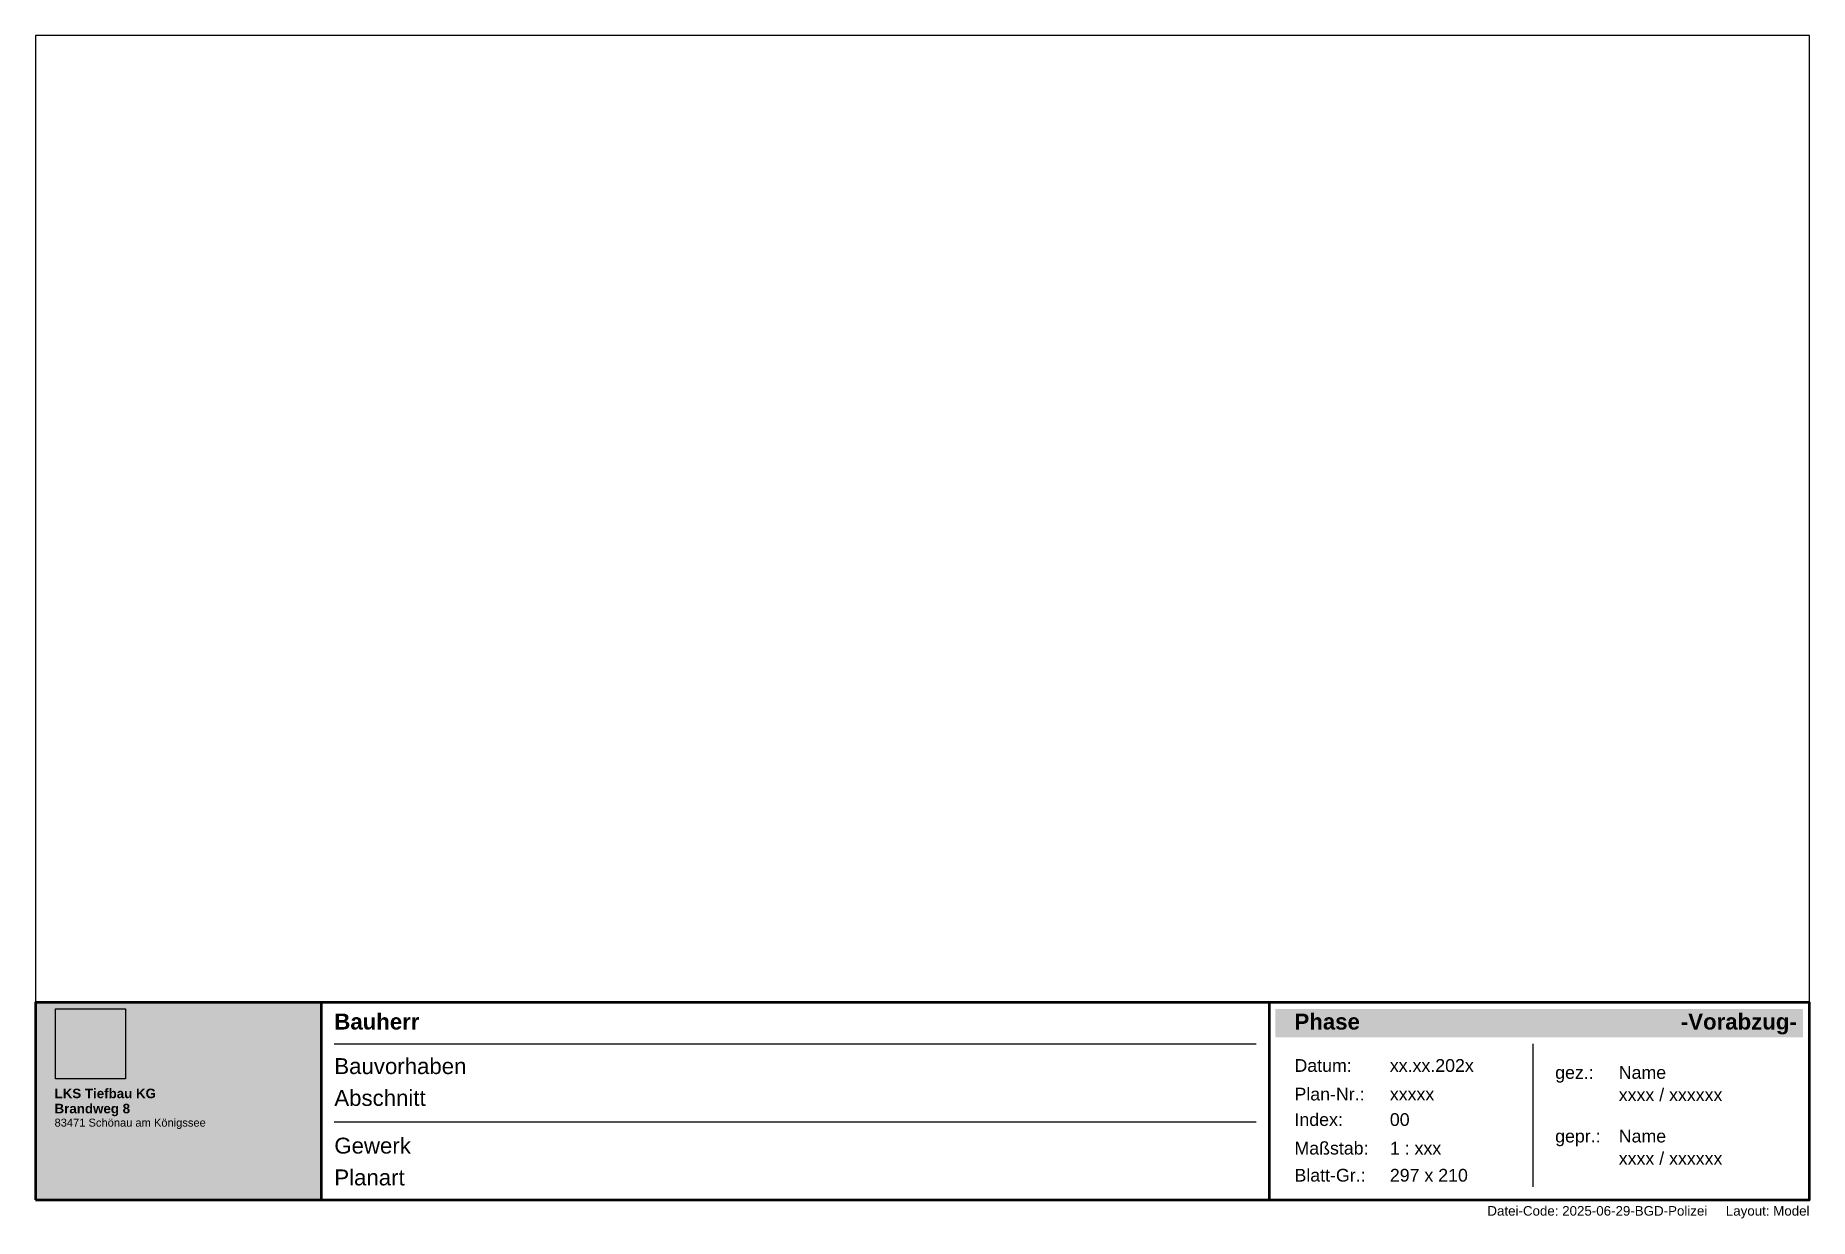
# Paper-space layout 'A4(quer)' of a CAD drawing. Header units: metres, sheet in millimetres. Extents: x 11 to 290, y 2 to 188.
import ezdxf
from ezdxf.enums import TextEntityAlignment as Align

# ---------------------------------------------------------------- set-up
doc = ezdxf.new("R2010")
doc.units = ezdxf.units.M
doc.layers.add('0_Plankopf', color=7, linetype='Continuous')
doc.styles.add('Arial', font='arial.ttf')
doc.styles.add('Arial (fett)', font='arialbd.ttf')
picture_1 = doc.add_image_def('image2.png', size_in_pixel=(5906, 5906))

# ---------------------------------------------------------------- blocks, each defined once
blk = doc.blocks.new('ZeichRahmen_A4(quer)')
at = {"layer": '0_Plankopf'}
blk.add_lwpolyline([(0, 0), (279, 0), (279, 183), (0, 183)], close=True, dxfattribs=at)
blk = doc.blocks.new('SBN-PK_Schriftkopf_A4-quer')
at = {"layer": '0_Plankopf'}
h = blk.add_hatch(color=254, dxfattribs=at)
h.dxf.hatch_style = 2
h.paths.add_polyline_path([(0, 0), (45, 0), (45, 31), (0, 31)])
h = blk.add_hatch(color=254, dxfattribs=at)
h.dxf.hatch_style = 2
h.paths.add_polyline_path([(278, 30), (195, 30), (195, 25.5), (278, 25.5)])
h.paths.add_polyline_path([(264.32, 26.06), (277.65, 26.06), (277.65, 29.94), (264.32, 29.94)], flags=24)
h.paths.add_polyline_path([(197.35, 26.06), (210.68, 26.06), (210.68, 29.94), (197.35, 29.94)], flags=24)
at = {"layer": '0_Plankopf', "lineweight": 50}
for p, q in [((45, 0), (45, 31)), ((194, 31), (194, 0))]:
    blk.add_line(p, q, dxfattribs=at)
at = {"layer": '0_Plankopf', "color": 8}
for p, q in [((47, 24.5), (192, 24.5)), ((235.5, 24.5), (235.5, 2)), ((47, 12.25), (192, 12.25))]:
    blk.add_line(p, q, dxfattribs=at)
at = {"layer": '0_Plankopf', "lineweight": 50}
blk.add_lwpolyline([(0, 0), (279, 0), (279, 31), (0, 31)], close=True, dxfattribs=at)
at = {"layer": '0_Plankopf', "lineweight": -3, "style": 'Arial'}
for s, p in [('Datum:', (198, 19.5)), ('Plan-Nr.:', (198, 15)), ('Maßstab:', (198, 6.5)), ('Blatt-Gr.:', (198, 2.25))]:
    blk.add_text(s, height=2, dxfattribs=at).set_placement(p, align=Align.BOTTOM_LEFT)
at = {"layer": '0_Plankopf', "style": 'Arial'}
for s, p in [('gez.:', (239, 19)), ('gepr.:', (239, 9))]:
    blk.add_text(s, height=2, dxfattribs=at).set_placement(p)
at = {"layer": '0_Plankopf', "style": 'Arial (fett)'}
blk.add_text('LKS Tiefbau KG', height=1.5, dxfattribs=at).set_placement((3, 16.71), align=Align.MIDDLE_LEFT)
at = {"layer": '0_Plankopf', "style": 'Arial'}
blk.add_text('Index:', height=2, dxfattribs=at).set_placement((198, 11), align=Align.BOTTOM_LEFT)
at = {"layer": '0_Plankopf', "insert": (3, 14.1), "char_height": 1.5, "attachment_point": 4, "style": 'Arial (fett)'}
blk.add_mtext('Brandweg 8', dxfattribs=at)
at = {"layer": '0_Plankopf', "style": 'Arial'}
for s, insert, char_height, width, attachment_point in [('83471 Schönau am Königssee', (3, 11.93), 1.25, 40, 4), ('Datei-Code: 2025-06-29-BGD-Polizei     Layout: Model', (279, -1), 1.5, 100, 3)]:
    blk.add_mtext(s, dxfattribs=dict(at, insert=insert, char_height=char_height, width=width, attachment_point=attachment_point))
at = {"layer": '0_Plankopf'}
for tag, height, style, p in [('Bauherr', 2.5, 'Arial (fett)', (47, 26)), ('DATUM', 2, 'Arial', (213, 19.5)), ('PLAN-NR', 2, 'Arial', (213, 15)), ('INDEX', 2, 'Arial', (213, 11)), ('M', 2, 'Arial', (213, 6.5))]:
    blk.add_attdef(tag, text='', height=height, dxfattribs=dict(at, style=style)).set_placement(p, align=Align.BOTTOM_LEFT)
for tag, style, p in [('PHASE', 'Arial (fett)', (198, 28)), ('Bauvorhaben', 'Arial', (47, 21)), ('Abschnitt', 'Arial', (47, 16))]:
    blk.add_attdef(tag, text='', height=2.5, dxfattribs=dict(at, style=style)).set_placement(p, align=Align.MIDDLE_LEFT)
at = {"layer": '0_Plankopf', "color": 30, "style": 'Arial (fett)'}
blk.add_attdef('STAND', text='', height=2.5, dxfattribs=at).set_placement((277, 28), align=Align.MIDDLE_RIGHT)
at = {"layer": '0_Plankopf', "style": 'Arial'}
for tag, p in [('GEZ_NAME', (249, 19)), ('GEZ_TEL', (249, 15.5)), ('GEPR_NAME', (249, 9)), ('GEPR_TEL', (249, 5.5))]:
    blk.add_attdef(tag, p, '', height=2, dxfattribs=at)
at = {"layer": '0_Plankopf', "lineweight": 13, "style": 'Arial'}
for tag, p in [('PLANINHALT_Z1', (47, 8.5)), ('PLANINHALT_Z2', (47, 3.5))]:
    blk.add_attdef(tag, text='', height=2.5, dxfattribs=at).set_placement(p, align=Align.MIDDLE_LEFT)
at = {"layer": '0_Plankopf', "lineweight": -3, "style": 'Arial'}
blk.add_attdef('BLATT-GR', text='', height=2, dxfattribs=at).set_placement((213, 2.25), align=Align.BOTTOM_LEFT)
image = blk.add_image(picture_1, insert=(3.17, 19.02), size_in_units=(11, 11))
image.dxf.flags = 7

psp = doc.layouts.new('A4(quer)')

# ---------------------------------------------------------------- linework, layer by layer
at = {"layer": '0_Plankopf'}
psp.add_lwpolyline([(11, 36), (290, 36), (290, 188), (11, 188)], close=True, dxfattribs=at)

# ---------------------------------------------------------------- block references
psp.add_blockref('ZeichRahmen_A4(quer)', (11, 5), dxfattribs=at)
ref = psp.add_blockref('SBN-PK_Schriftkopf_A4-quer', (11, 5), dxfattribs=at)
ref.add_attrib('LIEGENSCHAFT_Z1', 'Bauherr', dxfattribs={"height": 2.5, "style": 'Arial (fett)'}).set_placement((58, 31), align=Align.BOTTOM_LEFT)
ref.add_attrib('GEBAUDE', 'Bauvorhaben', dxfattribs={"height": 2.5, "style": 'Arial'}).set_placement((58, 26), align=Align.MIDDLE_LEFT)
ref.add_attrib('MASSNAHME', 'Abschnitt', dxfattribs={"height": 2.5, "style": 'Arial'}).set_placement((58, 21), align=Align.MIDDLE_LEFT)
ref.add_attrib('PLANINHALT_Z1', 'Gewerk', dxfattribs={"lineweight": 13, "height": 2.5, "style": 'Arial'}).set_placement((58, 13.5), align=Align.MIDDLE_LEFT)
ref.add_attrib('PLANINHALT_Z2', 'Planart', dxfattribs={"lineweight": 13, "height": 2.5, "style": 'Arial'}).set_placement((58, 8.5), align=Align.MIDDLE_LEFT)
ref.add_attrib('PHASE', 'Phase', dxfattribs={"height": 2.5, "style": 'Arial (fett)'}).set_placement((209, 33), align=Align.MIDDLE_LEFT)
ref.add_attrib('STAND', '-Vorabzug-', dxfattribs={"color": 30, "height": 2.5, "style": 'Arial (fett)'}).set_placement((288, 33), align=Align.MIDDLE_RIGHT)
ref.add_attrib('DATUM', 'xx.xx.202x', dxfattribs={"height": 2, "style": 'Arial'}).set_placement((224, 24.5), align=Align.BOTTOM_LEFT)
ref.add_attrib('PLAN-NR', 'xxxxx', dxfattribs={"height": 2, "style": 'Arial'}).set_placement((224, 20), align=Align.BOTTOM_LEFT)
ref.add_attrib('INDEX', '00', dxfattribs={"height": 2, "style": 'Arial'}).set_placement((224, 16), align=Align.BOTTOM_LEFT)
ref.add_attrib('M', '1 : xxx', dxfattribs={"height": 2, "style": 'Arial'}).set_placement((224, 11.5), align=Align.BOTTOM_LEFT)
ref.add_attrib('BLATT-GR', '297 x 210', dxfattribs={"lineweight": -3, "height": 2, "style": 'Arial'}).set_placement((224, 7.25), align=Align.BOTTOM_LEFT)
ref.add_attrib('GEZ_NAME', 'Name', (260, 24), dxfattribs={"height": 2, "style": 'Arial'})
ref.add_attrib('GEZ_TEL', 'xxxx / xxxxxx', (260, 20.5), dxfattribs={"height": 2, "style": 'Arial'})
ref.add_attrib('GEPR_NAME', 'Name', (260, 14), dxfattribs={"height": 2, "style": 'Arial'})
ref.add_attrib('GEPR_TEL', 'xxxx / xxxxxx', (260, 10.5), dxfattribs={"height": 2, "style": 'Arial'})

# ---------------------------------------------------------------- viewports
vp = psp.add_viewport(center=(150.5, 112), size=(279, 152), view_center_point=(210, 148.5), view_height=302.94, dxfattribs=at)
vp.dxf.flags = 0x10000  # cut along an outline
vp.dxf.clipping_boundary_handle = psp.add_lwpolyline([(11, 36), (290, 36), (290, 188), (11, 188)], format="xyb", close=True, dxfattribs={"invisible": 1}).dxf.handle

doc.saveas('drawing.dxf')
